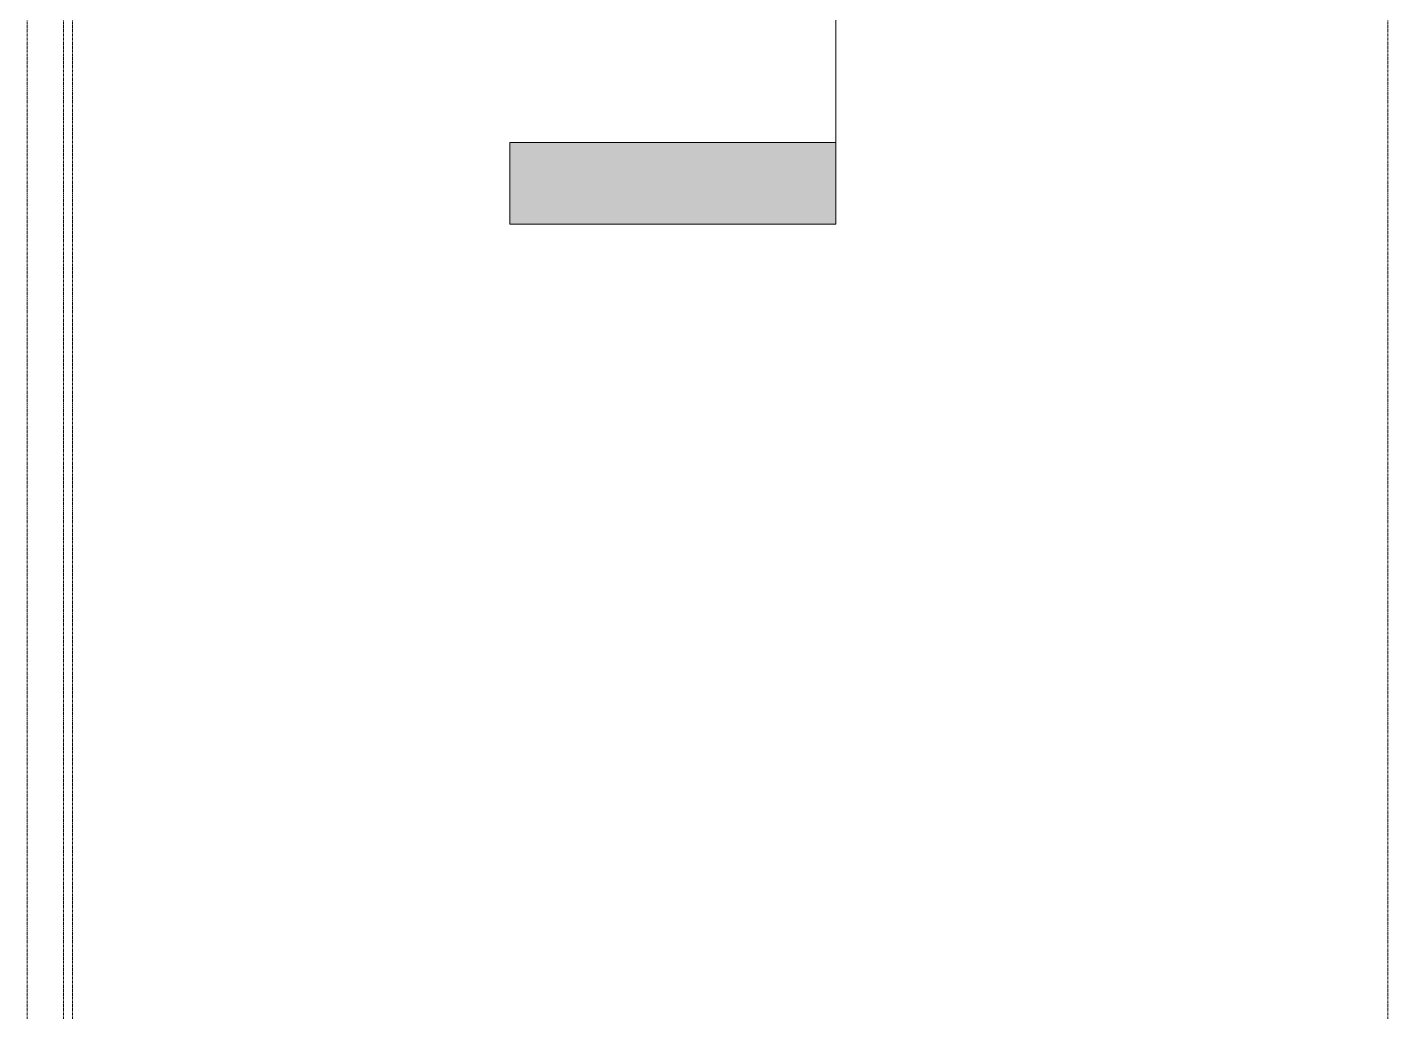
# Model space of a CAD drawing. Header units: inches. Extents: x -55396 to -733, y -290 to 853.
# Drawn here: x -26281.4 to -25980.9, y -273.2 to -54.2 of the extents above; entities that cross this region are included whole.
import ezdxf

# ---------------------------------------------------------------- set-up
doc = ezdxf.new("R2010")
doc.units = ezdxf.units.IN
doc.header["$MEASUREMENT"] = 0
doc.linetypes.add('Grid Line 1_2_', pattern=[0.875, 0.5, -0.125, 0.125, -0.125])
doc.layers.add('G-ANNO-SYMB', color=111, linetype='Continuous', lineweight=9)
doc.layers.add('S-GRID', color=1, linetype='Continuous', lineweight=9)

# ---------------------------------------------------------------- blocks, each defined once
blk = doc.blocks.new('Section - 3_32_ x 3_8_-18514-Section 13')
at = {"layer": 'G-ANNO-SYMB'}
blk.add_hatch(color=256, dxfattribs=at).paths.add_polyline_path([(-24220.84, -79.66), (-24148.84, -79.66), (-24148.84, -97.66), (-24220.84, -97.66)], flags=0)
for p, q in [((-24220.84, -79.66), (-24220.84, -97.66)), ((-24148.84, -79.66), (-24220.84, -79.66)), ((-24148.84, -97.66), (-24148.84, -79.66)), ((-24220.84, -97.66), (-24148.84, -97.66))]:
    blk.add_line(p, q, dxfattribs=at)

msp = doc.modelspace()

# ---------------------------------------------------------------- linework, layer by layer
at = {"layer": 'G-ANNO-SYMB'}
msp.add_line((-26102.82, 545.16), (-26102.82, -79.66), dxfattribs=at)
at = {"layer": 'S-GRID', "linetype": 'Grid Line 1_2_'}
for p, q in [((-26281.39, -273.16), (-26281.39, 489.49)), ((-26281.39, -273.16), (-26281.39, 489.49)), ((-26273.39, -273.16), (-26273.39, 489.49)), ((-26271.39, -273.16), (-26271.39, 489.49)), ((-25980.89, -273.16), (-25980.89, 489.49)), ((-25980.89, -273.16), (-25980.89, 489.49))]:
    msp.add_line(p, q, dxfattribs=at)

# ---------------------------------------------------------------- block references
at = {"layer": 'G-ANNO-SYMB'}
msp.add_blockref('Section - 3_32_ x 3_8_-18514-Section 13', (-1953.98, 0), dxfattribs=at)

doc.saveas('drawing.dxf')
